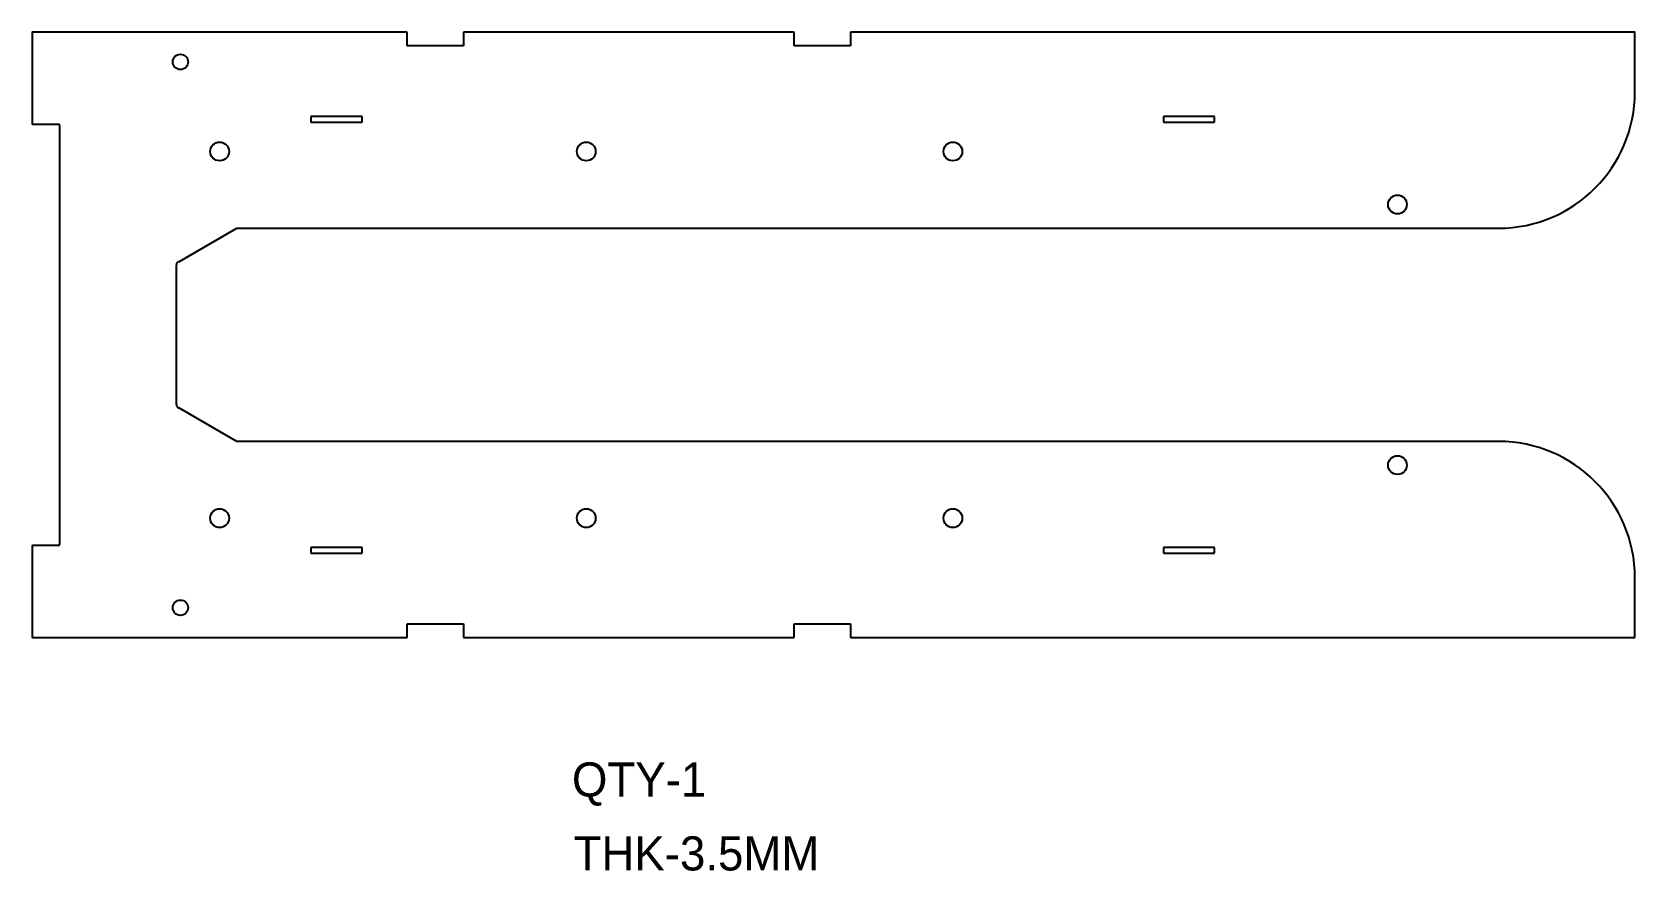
# Model space of a CAD drawing. Header units: millimetres. Extents: x -16 to 924, y -314 to 178.
import ezdxf

# ---------------------------------------------------------------- set-up
doc = ezdxf.new("R2010")
doc.units = ezdxf.units.MM
doc.styles.add('ACISOGDT', font='amgdt.shx')

msp = doc.modelspace()

# ---------------------------------------------------------------- linework, layer by layer
at = {"color": 7, "linetype": 'Continuous', "lineweight": 25}
for p, q in [((-16, 177), (-16, 124)), ((204, 177.5), (-15.5, 177.5)), ((204, 169.5), (204, 177.5)), ((237, 169.5), (204, 169.5)), ((237, 177.5), (237, 169.5)), ((431, 177.5), (237, 177.5)), ((431, 169.5), (431, 177.5)), ((464, 169.5), (431, 169.5)), ((464, 177.5), (464, 169.5)), ((923.5, 177.5), (464, 177.5)), ((924, 142.5), (924, 177)), ((-15.5, 123.5), (-0.5, 123.5)), ((0, 123), (0, -123)), ((177.5, 127.93), (147.5, 127.93)), ((147.5, 127.93), (147.5, 124.73)), ((147.5, 124.73), (177.5, 124.73)), ((177.5, 124.73), (177.5, 127.93)), ((677.5, 127.93), (647.5, 127.93)), ((647.5, 127.93), (647.5, 124.73)), ((647.5, 124.73), (677.5, 124.73)), ((677.5, 124.73), (677.5, 127.93)), ((70.05, 42.85), (104, 62.5)), ((104, 62.5), (844, 62.5)), ((68.68, -40.95), (68.68, 40.95)), ((104, -62.5), (70.05, -42.85)), ((844, -62.5), (104, -62.5)), ((-16, -124), (-16, -177)), ((-0.5, -123.5), (-15.5, -123.5)), ((177.5, -124.73), (147.5, -124.73)), ((147.5, -124.73), (147.5, -127.93)), ((147.5, -127.93), (177.5, -127.93)), ((177.5, -127.93), (177.5, -124.73)), ((677.5, -124.73), (647.5, -124.73)), ((647.5, -124.73), (647.5, -127.93)), ((647.5, -127.93), (677.5, -127.93)), ((677.5, -127.93), (677.5, -124.73)), ((924, -177), (924, -142.5)), ((-15.5, -177.5), (204, -177.5)), ((204, -169.5), (237, -169.5)), ((204, -177.5), (204, -169.5)), ((237, -169.5), (237, -177.5)), ((237, -177.5), (431, -177.5)), ((431, -169.5), (464, -169.5)), ((431, -177.5), (431, -169.5)), ((464, -169.5), (464, -177.5)), ((464, -177.5), (923.5, -177.5))]:
    msp.add_line(p, q, dxfattribs=at)
for centre, radius in [((71, 160), 4.5), ((94, 107.5), 5.5), ((309, 107.5), 5.5), ((524, 107.5), 5.5), ((784.74, 76.4), 5.5), ((784.74, -76.4), 5.5), ((94, -107.5), 5.5), ((309, -107.5), 5.5), ((524, -107.5), 5.5), ((71, -160), 4.5)]:
    msp.add_circle(centre, radius, dxfattribs=at)
for centre, radius, start, end in [((-15.5, 177), 0.5, 90, 180), ((923.5, 177), 0.5, 0, 90), ((844, 142.5), 80, 270, 0), ((-15.5, 124), 0.5, 180, 270), ((-0.5, 123), 0.5, 360, 90), ((70.68, 40.95), 2, 108.43495, 180), ((70.68, -40.95), 2, 180, 251.56505), ((844, -142.5), 80, 0, 90), ((-15.5, -124), 0.5, 90, 180), ((-0.5, -123), 0.5, 270, 0), ((-15.5, -177), 0.5, 180, 270), ((923.5, -177), 0.5, 270, 360)]:
    msp.add_arc(centre, radius, start, end, dxfattribs=at)

# ---------------------------------------------------------------- texts
at = {"lineweight": 25, "ltscale": 5, "char_height": 20, "attachment_point": 1, "style": 'ACISOGDT'}
for s, insert in [('QTY-1', (300.61, -250.72)), ('THK-3.5MM', (301.57, -294.05))]:
    msp.add_mtext_dynamic_manual_height_columns(s, width=5.6359, gutter_width=15.88, heights=[0], dxfattribs=dict(at, insert=insert))

doc.saveas('drawing.dxf')
